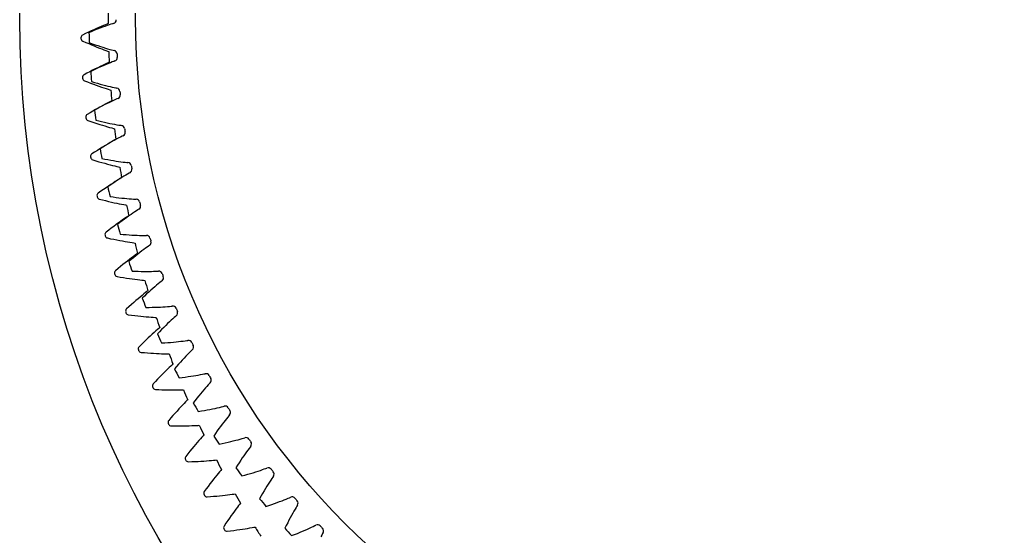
# Model space of a CAD drawing. Header units: millimetres. Extents: x -107 to 107, y -107 to 107.
# Drawn here: x -107.1 to -5.1, y -53.2 to -0.2 of the extents above; entities that cross this region are included whole.
import ezdxf

# ---------------------------------------------------------------- set-up
doc = ezdxf.new("R2010")
doc.units = ezdxf.units.MM

msp = doc.modelspace()

# ---------------------------------------------------------------- linework, layer by layer
at = {"layer": 'journal'}
msp.add_circle((-21.875, 0), 73.3245, dxfattribs=at)
at = {"layer": 'outer'}
msp.add_circle((0, 0), 107.079107, dxfattribs=at)
at = {"layer": 'output_ring'}
for p, q in [((-98.959763, -0.949476), (-99.212123, -1.06103)), ((-98.722055, -0.846351), (-98.959763, -0.949476)), ((-98.501568, -0.752401), (-98.722055, -0.846351)), ((-98.302306, -0.668917), (-98.501568, -0.752401)), ((-98.131736, -0.598533), (-98.302306, -0.668917)), ((-98.015059, -0.550963), (-98.131736, -0.598533)), ((-100.33764, -1.584176), (-100.643038, -1.732792)), ((-100.04105, -1.442293), (-100.33764, -1.584176)), ((-99.753986, -1.307699), (-100.04105, -1.442293)), ((-99.477319, -1.180542), (-99.753986, -1.307699)), ((-99.212123, -1.06103), (-99.477319, -1.180542)), ((-100.630582, -2.347249), (-100.319412, -2.483366)), ((-100.319412, -2.483366), (-100.017316, -2.613114)), ((-100.017316, -2.613114), (-99.725034, -2.735963)), ((-99.725034, -2.735963), (-99.443441, -2.851804)), ((-99.443441, -2.851804), (-99.173619, -2.96047)), ((-99.173619, -2.96047), (-98.916946, -3.061705)), ((-98.916946, -3.061705), (-98.675254, -3.155113)), ((-98.675254, -3.155113), (-98.451141, -3.24005)), ((-98.451141, -3.24005), (-98.248659, -3.315391)), ((-98.248659, -3.315391), (-98.075377, -3.378805)), ((-98.075377, -3.378805), (-97.956868, -3.421606)), ((-99.087622, -5.080787), (-99.347757, -5.210948)), ((-98.83999, -4.959098), (-99.087622, -5.080787)), ((-98.606657, -4.846424), (-98.83999, -4.959098)), ((-98.390158, -4.743616), (-98.606657, -4.846424)), ((-98.194442, -4.652125), (-98.390158, -4.743616)), ((-98.026865, -4.574886), (-98.194442, -4.652125)), ((-97.912211, -4.522628), (-98.026865, -4.574886)), ((-100.191013, -5.649116), (-100.490137, -5.809986)), ((-99.900417, -5.495329), (-100.191013, -5.649116)), ((-99.619043, -5.349213), (-99.900417, -5.495329)), ((-99.347757, -5.210948), (-99.619043, -5.349213)), ((-100.45279, -6.423433), (-100.13636, -6.546828)), ((-100.13636, -6.546828), (-99.829254, -6.664227)), ((-99.829254, -6.664227), (-99.532233, -6.77513)), ((-99.532233, -6.77513), (-99.246177, -6.879464)), ((-99.246177, -6.879464), (-98.972174, -6.977107)), ((-98.972174, -6.977107), (-98.711608, -7.067857)), ((-98.711608, -7.067857), (-98.46633, -7.151393)), ((-98.46633, -7.151393), (-98.238958, -7.227178)), ((-98.238958, -7.227178), (-98.033589, -7.294251)), ((-98.033589, -7.294251), (-97.85788, -7.35059)), ((-97.85788, -7.35059), (-97.737734, -7.388554)), ((-98.800319, -9.092196), (-99.054966, -9.232792)), ((-98.557823, -8.960572), (-98.800319, -9.092196)), ((-98.329247, -8.838535), (-98.557823, -8.960572)), ((-98.117093, -8.727037), (-98.329247, -8.838535)), ((-97.925246, -8.62769), (-98.117093, -8.727037)), ((-97.760936, -8.543723), (-97.925246, -8.62769)), ((-97.648494, -8.486861), (-97.760936, -8.543723)), ((-99.879773, -9.704774), (-100.172132, -9.877634)), ((-99.595647, -9.539337), (-99.879773, -9.704774)), ((-99.320426, -9.381938), (-99.595647, -9.539337)), ((-99.054966, -9.232792), (-99.320426, -9.381938)), ((-100.109955, -10.489064), (-99.788784, -10.599534)), ((-99.788784, -10.599534), (-99.477173, -10.70439)), ((-99.477173, -10.70439), (-99.175902, -10.803165)), ((-99.175902, -10.803165), (-98.885852, -10.895822)), ((-98.885852, -10.895822), (-98.608117, -10.982279)), ((-98.608117, -10.982279), (-98.344088, -11.062396)), ((-98.344088, -11.062396), (-98.095626, -11.135923)), ((-98.095626, -11.135923), (-97.86537, -11.202431)), ((-97.86537, -11.202431), (-97.657451, -11.261126)), ((-97.657451, -11.261126), (-97.479603, -11.310299)), ((-97.479603, -11.310299), (-97.358017, -11.343363)), ((-98.599428, -13.239467), (-98.858626, -13.399249)), ((-98.350689, -13.088667), (-98.599428, -13.239467)), ((-98.113725, -12.947323), (-98.350689, -13.088667)), ((-97.890283, -12.816123), (-98.113725, -12.947323)), ((-97.682821, -12.69612), (-97.890283, -12.816123)), ((-97.495158, -12.589079), (-97.682821, -12.69612)), ((-97.334386, -12.498523), (-97.495158, -12.589079)), ((-97.224341, -12.437151), (-97.334386, -12.498523)), ((-99.40443, -13.744487), (-99.689543, -13.929053)), ((-99.127243, -13.567672), (-99.40443, -13.744487)), ((-98.858626, -13.399249), (-99.127243, -13.567672)), ((-99.60264, -14.537461), (-99.277256, -14.634825)), ((-99.277256, -14.634825), (-98.961651, -14.726967)), ((-98.961651, -14.726967), (-98.656624, -14.813451)), ((-98.656624, -14.813451), (-98.363058, -14.894277)), ((-98.363058, -14.894277), (-98.082047, -14.969409)), ((-98.082047, -14.969409), (-97.814989, -15.038759)), ((-97.814989, -15.038759), (-97.56375, -15.102156)), ((-97.56375, -15.102156), (-97.330988, -15.159279)), ((-97.330988, -15.159279), (-97.120862, -15.2095)), ((-97.120862, -15.2095), (-96.941167, -15.251425)), ((-96.941167, -15.251425), (-96.818341, -15.279534)), ((-97.981892, -17.22439), (-98.234402, -17.394544)), ((-97.739468, -17.063633), (-97.981892, -17.22439)), ((-97.508427, -16.912803), (-97.739468, -17.063633)), ((-97.290486, -16.772655), (-97.508427, -16.912803)), ((-97.088057, -16.644343), (-97.290486, -16.772655)), ((-96.904886, -16.529785), (-97.088057, -16.644343)), ((-96.747916, -16.432788), (-96.904886, -16.529785)), ((-96.640449, -16.367007), (-96.747916, -16.432788)), ((-98.765766, -17.761618), (-99.043166, -17.957587)), ((-98.495972, -17.573715), (-98.765766, -17.761618)), ((-98.234402, -17.394544), (-98.495972, -17.573715)), ((-98.931677, -18.561973), (-98.602615, -18.64607)), ((-98.602615, -18.64607), (-98.283535, -18.725347)), ((-98.283535, -18.725347), (-97.975254, -18.799399)), ((-97.975254, -18.799399), (-97.678654, -18.868261)), ((-97.678654, -18.868261), (-97.394829, -18.931943)), ((-97.394829, -18.931943), (-97.125179, -18.990414)), ((-97.125179, -18.990414), (-96.871578, -19.043578)), ((-96.871578, -19.043578), (-96.636692, -19.09122)), ((-96.636692, -19.09122), (-96.424704, -19.132885)), ((-96.424704, -19.132885), (-96.243457, -19.167493)), ((-96.243457, -19.167493), (-96.119593, -19.190601)), ((-96.00249, -20.340054), (-96.1554, -20.443333)), ((-95.897777, -20.269971), (-96.00249, -20.340054)), ((-97.448778, -21.361261), (-97.702873, -21.550884)), ((-97.203372, -21.181013), (-97.448778, -21.361261)), ((-96.967661, -21.010564), (-97.203372, -21.181013)), ((-96.742923, -20.850494), (-96.967661, -21.010564)), ((-96.53084, -20.70163), (-96.742923, -20.850494)), ((-96.333778, -20.565219), (-96.53084, -20.70163)), ((-96.1554, -20.443333), (-96.333778, -20.565219)), ((-97.96483, -21.749566), (-98.23406, -21.956616)), ((-97.702873, -21.550884), (-97.96483, -21.749566)), ((-98.09817, -22.555988), (-97.76597, -22.626681)), ((-97.76597, -22.626681), (-97.44394, -22.692961)), ((-97.44394, -22.692961), (-97.132911, -22.754459)), ((-97.132911, -22.754459), (-96.833764, -22.811245)), ((-96.833764, -22.811245), (-96.547591, -22.863372)), ((-96.547591, -22.863372), (-96.275794, -22.910867)), ((-96.275794, -22.910867), (-96.020246, -22.95371)), ((-96.020246, -22.95371), (-95.783623, -22.991795)), ((-95.783623, -22.991795), (-95.57012, -23.024834)), ((-95.57012, -23.024834), (-95.38762, -23.052068)), ((-95.38762, -23.052068), (-95.26292, -23.070138)), ((-95.421222, -24.452307), (-95.612594, -24.596592)), ((-95.24793, -24.323292), (-95.421222, -24.452307)), ((-95.099331, -24.213901), (-95.24793, -24.323292)), ((-94.997544, -24.139633), (-95.099331, -24.213901)), ((-96.503047, -25.29288), (-96.749248, -25.492646)), ((-96.265146, -25.102836), (-96.503047, -25.29288)), ((-96.036537, -24.922975), (-96.265146, -25.102836)), ((-95.81847, -24.753929), (-96.036537, -24.922975)), ((-95.612594, -24.596592), (-95.81847, -24.753929)), ((-97.002938, -25.701781), (-97.263557, -25.919571)), ((-96.749248, -25.492646), (-97.002938, -25.701781)), ((-97.103488, -26.512943), (-96.768696, -26.570115)), ((-96.768696, -26.570115), (-96.444245, -26.623291)), ((-96.444245, -26.623291), (-96.130979, -26.672134)), ((-96.130979, -26.672134), (-95.829776, -26.71675)), ((-95.829776, -26.71675), (-95.541726, -26.757237)), ((-95.541726, -26.757237), (-95.268227, -26.793678)), ((-95.268227, -26.793678), (-95.011154, -26.82613)), ((-95.011154, -26.82613), (-94.773181, -26.854594)), ((-94.773181, -26.854594), (-94.558514, -26.878954)), ((-94.558514, -26.878954), (-94.37506, -26.89877)), ((-94.37506, -26.89877), (-94.249731, -26.911771)), ((-94.537258, -28.451141), (-94.736588, -28.616692)), ((-94.35189, -28.29922), (-94.537258, -28.451141)), ((-94.183969, -28.163288), (-94.35189, -28.29922)), ((-94.039925, -28.047965), (-94.183969, -28.163288)), ((-93.941231, -27.969632), (-94.039925, -28.047965)), ((-95.636664, -29.392523), (-95.881671, -29.611767)), ((-95.398761, -29.182944), (-95.636664, -29.392523)), ((-95.168758, -28.983414), (-95.398761, -29.182944)), ((-94.947625, -28.794437), (-95.168758, -28.983414)), ((-94.736588, -28.616692), (-94.947625, -28.794437)), ((-95.881671, -29.611767), (-96.133249, -29.83994)), ((-95.949266, -30.426338), (-95.612432, -30.469895)), ((-95.612432, -30.469895), (-95.286092, -30.509878)), ((-95.286092, -30.509878), (-94.971104, -30.545986)), ((-94.971104, -30.545986), (-94.66834, -30.578359)), ((-94.66834, -30.578359), (-94.378886, -30.60714)), ((-94.378886, -30.60714), (-94.104135, -30.632467)), ((-94.104135, -30.632467), (-93.845958, -30.654474)), ((-93.845958, -30.654474), (-93.607027, -30.673271)), ((-93.607027, -30.673271), (-93.391549, -30.688911)), ((-93.391549, -30.688911), (-93.207443, -30.701276)), ((-93.207443, -30.701276), (-93.08169, -30.709188)), ((-93.702715, -32.61859), (-93.916007, -32.816374)), ((-93.499054, -32.432439), (-93.702715, -32.61859)), ((-93.306597, -32.258946), (-93.499054, -32.432439)), ((-93.127538, -32.099637), (-93.306597, -32.258946)), ((-92.965263, -31.957011), (-93.127538, -32.099637)), ((-92.826011, -31.835946), (-92.965263, -31.957011)), ((-92.730573, -31.753678), (-92.826011, -31.835946)), ((-94.602871, -33.473101), (-94.844995, -33.711282)), ((-94.36695, -33.244108), (-94.602871, -33.473101)), ((-94.137735, -33.02506), (-94.36695, -33.244108)), ((-93.916007, -32.816374), (-94.137735, -33.02506)), ((-94.637398, -34.289742), (-94.299076, -34.319614)), ((-94.299076, -34.319614), (-93.971384, -34.346339)), ((-93.971384, -34.346339), (-93.655191, -34.369652)), ((-93.655191, -34.369652), (-93.351365, -34.389729)), ((-93.351365, -34.389729), (-93.060982, -34.406755)), ((-93.060982, -34.406755), (-92.78543, -34.420927)), ((-92.78543, -34.420927), (-92.526573, -34.432453)), ((-92.526573, -34.432453), (-92.287077, -34.441552)), ((-92.287077, -34.441552), (-92.071142, -34.448447)), ((-92.071142, -34.448447), (-91.886686, -34.453341)), ((-91.886686, -34.453341), (-91.760716, -34.45615)), ((-91.459585, -35.57162), (-91.593816, -35.69823)), ((-91.367559, -35.485553), (-91.459585, -35.57162)), ((-92.508953, -36.595415), (-92.722042, -36.812917)), ((-92.303851, -36.38915), (-92.508953, -36.595415)), ((-92.107902, -36.194899), (-92.303851, -36.38915)), ((-91.922633, -36.013749), (-92.107902, -36.194899)), ((-91.750177, -35.847315), (-91.922633, -36.013749)), ((-91.593816, -35.69823), (-91.750177, -35.847315)), ((-93.168638, -37.279439), (-93.400911, -37.527237)), ((-92.942191, -37.041073), (-93.168638, -37.279439)), ((-92.722042, -36.812917), (-92.942191, -37.041073)), ((-93.170042, -38.096808), (-92.830787, -38.112945)), ((-92.830787, -38.112945), (-92.502281, -38.126368)), ((-92.502281, -38.126368), (-92.185404, -38.136848)), ((-92.185404, -38.136848), (-91.881013, -38.144595)), ((-91.881013, -38.144595), (-91.590179, -38.14984)), ((-91.590179, -38.14984), (-91.314279, -38.152833)), ((-91.314279, -38.152833), (-91.055167, -38.15386)), ((-91.055167, -38.15386), (-90.815499, -38.153245)), ((-90.815499, -38.153245), (-90.599463, -38.151384)), ((-90.599463, -38.151384), (-90.41496, -38.148798)), ((-90.41496, -38.148798), (-90.288979, -38.1465)), ((-90.387641, -39.709381), (-90.565416, -39.897891)), ((-90.222072, -39.536095), (-90.387641, -39.709381)), ((-90.071881, -39.380796), (-90.222072, -39.536095)), ((-89.94289, -39.248851), (-90.071881, -39.380796)), ((-89.854428, -39.159124), (-89.94289, -39.248851)), ((-91.154006, -40.540289), (-91.364728, -40.77718)), ((-90.949906, -40.314331), (-91.154006, -40.540289)), ((-90.753332, -40.099923), (-90.949906, -40.314331)), ((-90.565416, -39.897891), (-90.753332, -40.099923)), ((-91.581329, -41.024527), (-91.803369, -41.281534)), ((-91.364728, -40.77718), (-91.581329, -41.024527)), ((-89.194712, -41.802253), (-88.978929, -41.791638)), ((-88.978929, -41.791638), (-88.794682, -41.781578)), ((-88.794682, -41.781578), (-88.668898, -41.774176)), ((-91.549608, -41.841282), (-91.209978, -41.843656)), ((-91.209978, -41.843656), (-90.881197, -41.843756)), ((-90.881197, -41.843756), (-90.564156, -41.841385)), ((-90.564156, -41.841385), (-90.259701, -41.836791)), ((-90.259701, -41.836791), (-89.968893, -41.830245)), ((-89.968893, -41.830245), (-89.693099, -41.822055)), ((-89.693099, -41.822055), (-89.434159, -41.81258)), ((-89.434159, -41.81258), (-89.194712, -41.802253)), ((-88.193667, -42.768358), (-88.27842, -42.861596)), ((-89.053706, -43.744813), (-89.241429, -43.967011)), ((-88.874131, -43.53533), (-89.053706, -43.744813)), ((-88.704142, -43.339772), (-88.874131, -43.53533)), ((-88.545731, -43.159918), (-88.704142, -43.339772)), ((-88.401957, -42.99866), (-88.545731, -43.159918)), ((-88.27842, -42.861596), (-88.401957, -42.99866)), ((-89.843552, -44.702212), (-90.054994, -44.968006)), ((-89.637153, -44.44629), (-89.843552, -44.702212)), ((-89.436204, -44.201054), (-89.637153, -44.44629)), ((-89.241429, -43.967011), (-89.436204, -44.201054)), ((-89.778758, -45.51701), (-89.43931, -45.505619)), ((-89.43931, -45.505619), (-89.110796, -45.492394)), ((-89.110796, -45.492394), (-88.794111, -45.477178)), ((-88.794111, -45.477178), (-88.490093, -45.460249)), ((-88.490093, -45.460249), (-88.199789, -45.441923)), ((-88.199789, -45.441923), (-87.924553, -45.422563)), ((-87.924553, -45.422563), (-87.66621, -45.402602)), ((-87.66621, -45.402602), (-87.427378, -45.38258)), ((-87.427378, -45.38258), (-87.212202, -45.363229)), ((-87.212202, -45.363229), (-87.028515, -45.34571)), ((-87.028515, -45.34571), (-86.903134, -45.333217)), ((-86.72391, -46.712829), (-86.874902, -46.898955)), ((-86.586789, -46.545877), (-86.72391, -46.712829)), ((-86.468908, -46.403919), (-86.586789, -46.545877)), ((-86.388003, -46.307323), (-86.468908, -46.403919)), ((-87.571459, -47.789197), (-87.762305, -48.042375)), ((-87.386329, -47.547452), (-87.571459, -47.789197)), ((-87.207764, -47.317829), (-87.386329, -47.547452)), ((-87.036827, -47.101242), (-87.207764, -47.317829)), ((-86.874902, -46.898955), (-87.036827, -47.101242)), ((-87.958163, -48.306451), (-88.15866, -48.580595)), ((-87.762305, -48.042375), (-87.958163, -48.306451)), ((-86.011547, -48.948442), (-85.754225, -48.918027)), ((-85.754225, -48.918027), (-85.516402, -48.888343)), ((-85.516402, -48.888343), (-85.302187, -48.860288)), ((-85.302187, -48.860288), (-85.11936, -48.83534)), ((-85.11936, -48.83534), (-84.994589, -48.817776)), ((-87.860402, -49.117954), (-87.521695, -49.092816)), ((-87.521695, -49.092816), (-87.193986, -49.066289)), ((-87.193986, -49.066289), (-86.878178, -49.038251)), ((-86.878178, -49.038251), (-86.575095, -49.009015)), ((-86.575095, -49.009015), (-86.285773, -48.97894)), ((-86.285773, -48.97894), (-86.011547, -48.948442)), ((-84.517329, -49.870001), (-84.62936, -50.016619)), ((-84.440405, -49.770206), (-84.517329, -49.870001)), ((-85.218541, -50.813103), (-85.387653, -51.049774)), ((-85.056521, -50.589766), (-85.218541, -50.813103)), ((-84.902927, -50.381083), (-85.056521, -50.589766)), ((-84.759602, -50.188991), (-84.902927, -50.381083)), ((-84.62936, -50.016619), (-84.759602, -50.188991)), ((-85.928259, -51.831322), (-86.117481, -52.113367)), ((-85.743263, -51.559526), (-85.928259, -51.831322)), ((-85.562835, -51.298822), (-85.743263, -51.559526)), ((-85.387653, -51.049774), (-85.562835, -51.298822)), ((-85.797691, -52.638197), (-85.460281, -52.599354)), ((-85.460281, -52.599354), (-85.133917, -52.559568)), ((-85.133917, -52.559568), (-84.819504, -52.518754)), ((-84.819504, -52.518754), (-84.517855, -52.47726)), ((-84.517855, -52.47726), (-84.229989, -52.435484)), ((-84.229989, -52.435484), (-83.957225, -52.393898)), ((-83.957225, -52.393898), (-83.701347, -52.353081)), ((-83.701347, -52.353081), (-83.464922, -52.313783)), ((-83.464922, -52.313783), (-83.252019, -52.27707)), ((-83.252019, -52.27707), (-83.070354, -52.244733)), ((-83.070354, -52.244733), (-82.946397, -52.222127))]:
    msp.add_line(p, q, dxfattribs=at)
for centre, radius, start, end in [((0, 0), 98.016607, 179.677932, 180.322068), ((-100.509185, -2.001276), 0.3, 116.498543, 181.140687), ((0, 0), 100.829107, 181.140687, 181.181894), ((-100.50772, -2.073561), 0.3, 181.181894, 245.824038), ((0, 0), 98.016607, 182.000512, 182.644649), ((-100.345514, -6.072825), 0.3, 118.821124, 183.463268), ((0, 0), 100.829107, 183.463268, 183.504474), ((-100.341121, -6.144991), 0.3, 183.504474, 248.146618), ((0, 0), 98.016607, 184.323093, 184.96723), ((-100.016976, -10.134396), 0.3, 121.143704, 185.785848), ((0, 0), 100.829107, 185.785848, 185.827055), ((-100.009661, -10.206325), 0.3, 185.827055, 250.469199), ((0, 0), 98.016607, 186.645674, 187.28981), ((-99.52411, -14.179316), 0.3, 123.466285, 188.108429), ((0, 0), 100.829107, 188.108429, 188.149636), ((-99.513886, -14.25089), 0.3, 188.149636, 252.79178), ((0, 0), 98.016607, 188.968254, 189.612391), ((-98.867726, -18.20094), 0.3, 125.788866, 190.431009), ((0, 0), 100.829107, 190.431009, 190.472216), ((-98.85461, -18.272041), 0.3, 190.472216, 255.11436), ((0, 0), 98.016607, 191.290835, 191.934972), ((-98.048902, -22.19266), 0.3, 128.111446, 192.75359), ((0, 0), 100.829107, 192.75359, 192.794797), ((-98.032916, -22.26317), 0.3, 192.794797, 257.436941), ((0, 0), 98.016607, 193.613416, 194.257552), ((-97.068985, -26.147917), 0.3, 130.434027, 195.076171), ((0, 0), 100.829107, 195.076171, 195.117378), ((-97.050154, -26.217722), 0.3, 195.117378, 259.759522), ((0, 0), 98.016607, 195.935996, 196.580133), ((-95.929583, -30.060213), 0.3, 132.756608, 197.398751), ((0, 0), 100.829107, 197.398751, 197.439958), ((-95.907939, -30.129198), 0.3, 197.439958, 262.082102), ((0, 0), 98.016607, 198.258577, 198.902714), ((-94.63257, -33.923121), 0.3, 135.079188, 199.721332), ((0, 0), 100.829107, 199.721332, 199.762539), ((-94.608148, -33.991171), 0.3, 199.762539, 264.404683), ((0, 0), 98.016607, 200.581157, 201.225294), ((-93.180075, -37.730293), 0.3, 137.401769, 202.043913), ((0, 0), 100.829107, 202.043913, 202.08512), ((-93.152916, -37.797298), 0.3, 202.08512, 266.727263), ((0, 0), 98.016607, 202.903738, 203.547875), ((-91.574486, -41.475474), 0.3, 139.724349, 204.366493), ((0, 0), 100.829107, 204.366493, 204.4077), ((-91.544633, -41.541323), 0.3, 204.4077, 269.049844), ((0, 0), 98.016607, 205.226319, 205.870455), ((-89.81844, -45.152511), 0.3, 142.04693, 206.689074), ((0, 0), 100.829107, 206.689074, 206.730281), ((-89.785943, -45.217096), 0.3, 206.730281, 271.372425), ((0, 0), 98.016607, 207.548899, 208.193036), ((-87.914823, -48.755362), 0.3, 144.369511, 209.011655), ((0, 0), 100.829107, 209.011655, 209.052862), ((0, 0), 98.016607, 209.87148, 210.515617), ((-87.879735, -48.818578), 0.3, 209.052862, 273.695005), ((-85.866762, -52.278109), 0.3, 146.692091, 211.334235), ((0, 0), 100.829107, 211.334235, 211.375442), ((-85.829141, -52.33985), 0.3, 211.375442, 276.017586), ((0, 0), 98.016607, 212.194061, 212.838197)]:
    msp.add_arc(centre, radius, start, end, dxfattribs=at)
at = {"layer": 'thin_ring_external'}
for p, q in [((-98.607268, -0.930504), (-98.862766, -1.027104)), ((-98.364144, -0.841425), (-98.607268, -0.930504)), ((-98.135142, -0.760102), (-98.364144, -0.841425)), ((-97.922738, -0.686952), (-98.135142, -0.760102)), ((-97.730789, -0.622767), (-97.922738, -0.686952)), ((-97.566486, -0.569301), (-97.730789, -0.622767)), ((-97.454113, -0.531629), (-97.566486, -0.569301)), ((-99.691633, -1.360998), (-99.98585, -1.486874)), ((-99.405888, -1.242403), (-99.691633, -1.360998)), ((-99.129318, -1.131094), (-99.405888, -1.242403)), ((-98.862766, -1.027104), (-99.129318, -1.131094)), ((-99.959879, -2.503452), (-99.659619, -2.614141)), ((-99.659619, -2.614141), (-99.368191, -2.717991)), ((-99.368191, -2.717991), (-99.086298, -2.815033)), ((-99.086298, -2.815033), (-98.814784, -2.905277)), ((-98.814784, -2.905277), (-98.554688, -2.988705)), ((-98.554688, -2.988705), (-98.307332, -3.065253)), ((-98.307332, -3.065253), (-98.074477, -3.134778)), ((-98.074477, -3.134778), (-97.858615, -3.196987)), ((-97.858615, -3.196987), (-97.663638, -3.251287)), ((-97.663638, -3.251287), (-97.496819, -3.296294)), ((-97.496819, -3.296294), (-97.382669, -3.328179)), ((-98.970789, -5.07427), (-99.241315, -5.199555)), ((-98.709895, -4.956805), (-98.970789, -5.07427)), ((-98.459663, -4.847285), (-98.709895, -4.956805)), ((-98.221404, -4.745909), (-98.459663, -4.847285)), ((-97.996854, -4.652999), (-98.221404, -4.745909)), ((-97.788462, -4.569098), (-97.996854, -4.652999)), ((-97.600041, -4.495196), (-97.788462, -4.569098)), ((-97.438682, -4.43341), (-97.600041, -4.495196)), ((-97.328379, -4.39005), (-97.438682, -4.43341)), ((-99.520632, -5.332586), (-99.808038, -5.473321)), ((-99.241315, -5.199555), (-99.520632, -5.332586)), ((-99.730194, -6.487247), (-99.424674, -6.582459)), ((-99.424674, -6.582459), (-99.128323, -6.671294)), ((-99.128323, -6.671294), (-98.841843, -6.753815)), ((-98.841843, -6.753815), (-98.566075, -6.830078)), ((-98.566075, -6.830078), (-98.302058, -6.900117)), ((-98.302058, -6.900117), (-98.051117, -6.963935)), ((-98.051117, -6.963935), (-97.815015, -7.021479)), ((-97.815015, -7.021479), (-97.596258, -7.072585)), ((-97.596258, -7.072585), (-97.398764, -7.116859)), ((-97.398764, -7.116859), (-97.229864, -7.153289)), ((-97.229864, -7.153289), (-97.114235, -7.179304)), ((-98.874903, -9.143143), (-99.147063, -9.290262)), ((-98.611127, -9.004208), (-98.874903, -9.143143)), ((-98.356571, -8.873575), (-98.611127, -9.004208)), ((-98.112258, -8.751421), (-98.356571, -8.873575)), ((-97.879486, -8.638011), (-98.112258, -8.751421)), ((-97.659973, -8.533756), (-97.879486, -8.638011)), ((-97.456137, -8.439325), (-97.659973, -8.533756)), ((-97.271734, -8.355898), (-97.456137, -8.439325)), ((-97.113741, -8.285954), (-97.271734, -8.355898)), ((-97.005795, -8.237018), (-97.113741, -8.285954)), ((-99.147063, -9.290262), (-99.426908, -9.445488)), ((-99.297394, -10.454117), (-98.98741, -10.533605)), ((-98.98741, -10.533605), (-98.686911, -10.607192)), ((-98.686911, -10.607192), (-98.396591, -10.674978)), ((-98.396591, -10.674978), (-98.117288, -10.73706)), ((-98.117288, -10.73706), (-97.850039, -10.793527)), ((-97.850039, -10.793527), (-97.596166, -10.844449)), ((-97.596166, -10.844449), (-97.357435, -10.889862)), ((-97.357435, -10.889862), (-97.136354, -10.929732)), ((-97.136354, -10.929732), (-96.936856, -10.963864)), ((-96.936856, -10.963864), (-96.766317, -10.991622)), ((-96.766317, -10.991622), (-96.64951, -11.011699)), ((-96.746726, -12.1948), (-96.926628, -12.287534)), ((-96.59251, -12.11688), (-96.746726, -12.1948)), ((-96.487205, -12.062496), (-96.59251, -12.11688)), ((-98.571899, -13.223701), (-98.843453, -13.393014)), ((-98.307607, -13.062877), (-98.571899, -13.223701)), ((-98.051269, -12.910654), (-98.307607, -13.062877)), ((-97.803715, -12.767194), (-98.051269, -12.910654)), ((-97.565958, -12.632725), (-97.803715, -12.767194)), ((-97.339281, -12.507577), (-97.565958, -12.632725)), ((-97.125377, -12.39225), (-97.339281, -12.507577)), ((-96.926628, -12.287534), (-97.125377, -12.39225)), ((-98.662607, -14.393713), (-98.348969, -14.45727)), ((-98.348969, -14.45727), (-98.045104, -14.515417)), ((-98.045104, -14.515417), (-97.751702, -14.568291)), ((-97.751702, -14.568291), (-97.469594, -14.616031)), ((-97.469594, -14.616031), (-97.19981, -14.658778)), ((-97.19981, -14.658778), (-96.943669, -14.696671)), ((-96.943669, -14.696671), (-96.702929, -14.729835)), ((-96.702929, -14.729835), (-96.480101, -14.758364)), ((-96.480101, -14.758364), (-96.279121, -14.782265)), ((-96.279121, -14.782265), (-96.107387, -14.801279)), ((-96.107387, -14.801279), (-95.989707, -14.815365)), ((-96.394461, -16.218414), (-96.602197, -16.344513)), ((-96.201319, -16.103686), (-96.394461, -16.218414)), ((-96.026387, -16.001888), (-96.201319, -16.103686)), ((-95.87635, -15.916195), (-96.026387, -16.001888)), ((-95.773959, -15.856505), (-95.87635, -15.916195)), ((-97.796643, -17.122641), (-98.059197, -17.305598)), ((-97.540906, -16.948531), (-97.796643, -17.122641)), ((-97.292676, -16.783419), (-97.540906, -16.948531)), ((-97.05277, -16.627505), (-97.292676, -16.783419)), ((-96.822189, -16.481071), (-97.05277, -16.627505)), ((-96.602197, -16.344513), (-96.822189, -16.481071)), ((-97.827491, -18.295758), (-97.511017, -18.343218)), ((-97.511017, -18.343218), (-97.204579, -18.385774)), ((-97.204579, -18.385774), (-96.908859, -18.423597)), ((-96.908859, -18.423597), (-96.624682, -18.45687)), ((-96.624682, -18.45687), (-96.353068, -18.485786)), ((-96.353068, -18.485786), (-96.095325, -18.510551)), ((-96.095325, -18.510551), (-95.853207, -18.531379)), ((-95.853207, -18.531379), (-95.629212, -18.548493)), ((-95.629212, -18.548493), (-95.427274, -18.562101)), ((-95.427274, -18.562101), (-95.254793, -18.572322)), ((-95.254793, -18.572322), (-95.136548, -18.580381)), ((-95.882891, -20.286421), (-96.105694, -20.444437)), ((-95.67016, -20.138807), (-95.882891, -20.286421)), ((-95.469133, -20.002266), (-95.67016, -20.138807)), ((-95.282101, -19.877826), (-95.469133, -20.002266)), ((-95.112595, -19.767228), (-95.282101, -19.877826)), ((-94.96713, -19.673986), (-95.112595, -19.767228)), ((-94.867919, -19.609146), (-94.96713, -19.673986)), ((-96.823315, -20.97691), (-97.076185, -21.173034)), ((-96.576803, -20.789969), (-96.823315, -20.97691)), ((-96.337326, -20.612397), (-96.576803, -20.789969)), ((-96.105694, -20.444437), (-96.337326, -20.612397)), ((-96.794223, -22.150072), (-96.475738, -22.18131)), ((-96.475738, -22.18131), (-96.167527, -22.208163)), ((-96.167527, -22.208163), (-95.870262, -22.230838)), ((-95.870262, -22.230838), (-95.584756, -22.249557)), ((-95.584756, -22.249557), (-95.31202, -22.264567)), ((-95.31202, -22.264567), (-95.053349, -22.276138)), ((-95.053349, -22.276138), (-94.810483, -22.284577)), ((-94.810483, -22.284577), (-94.585907, -22.290232)), ((-94.585907, -22.290232), (-94.383537, -22.29351)), ((-94.383537, -22.29351), (-94.210759, -22.294911)), ((-94.210759, -22.294911), (-94.092257, -22.296922)), ((-93.86722, -23.38045), (-94.007734, -23.480998)), ((-93.77145, -23.310629), (-93.86722, -23.38045)), ((-95.187713, -24.3876), (-95.41781, -24.577168)), ((-94.964959, -24.208032), (-95.187713, -24.3876)), ((-94.750516, -24.038845), (-94.964959, -24.208032)), ((-94.545598, -23.880562), (-94.750516, -24.038845)), ((-94.351806, -23.733934), (-94.545598, -23.880562)), ((-94.171372, -23.600107), (-94.351806, -23.733934)), ((-94.007734, -23.480998), (-94.171372, -23.600107)), ((-95.654456, -24.776452), (-95.896982, -24.985233)), ((-95.41781, -24.577168), (-95.654456, -24.776452)), ((-95.565499, -25.946599), (-95.245835, -25.961534)), ((-95.245835, -25.961534), (-94.936655, -25.972615)), ((-94.936655, -25.972615), (-94.63862, -25.980081)), ((-94.63862, -25.980081), (-94.352531, -25.984198)), ((-94.352531, -25.984198), (-94.079384, -25.985262)), ((-94.079384, -25.985262), (-93.820459, -25.983611)), ((-93.820459, -25.983611), (-93.577479, -25.979637)), ((-93.577479, -25.979637), (-93.352907, -25.973818)), ((-93.352907, -25.973818), (-93.150634, -25.966759)), ((-93.150634, -25.966759), (-92.97801, -25.959335)), ((-92.97801, -25.959335), (-92.859559, -25.955293)), ((-93.045395, -27.403684), (-93.231448, -27.560015)), ((-92.87203, -27.260817), (-93.045395, -27.403684)), ((-92.714687, -27.133508), (-92.87203, -27.260817)), ((-92.57949, -27.025917), (-92.714687, -27.133508)), ((-92.48741, -26.951297), (-92.57949, -27.025917)), ((-94.293114, -28.511355), (-94.524663, -28.732247)), ((-94.066953, -28.300248), (-94.293114, -28.511355)), ((-93.846836, -28.099178), (-94.066953, -28.300248)), ((-93.633541, -27.908471), (-93.846836, -28.099178)), ((-93.428016, -27.728555), (-93.633541, -27.908471)), ((-93.231448, -27.560015), (-93.428016, -27.728555)), ((-91.731781, -29.572263), (-91.559761, -29.556035)), ((-91.559761, -29.556035), (-91.441671, -29.545949)), ((-94.144525, -29.675433), (-93.824516, -29.674027)), ((-93.824516, -29.674027), (-93.515173, -29.669306)), ((-93.515173, -29.669306), (-93.217145, -29.661545)), ((-93.217145, -29.661545), (-92.931219, -29.651049)), ((-92.931219, -29.651049), (-92.658374, -29.638164)), ((-92.658374, -29.638164), (-92.399872, -29.623294)), ((-92.399872, -29.623294), (-92.157412, -29.60692)), ((-92.157412, -29.60692), (-91.93343, -29.589641)), ((-91.93343, -29.589641), (-91.731781, -29.572263)), ((-91.019151, -30.521652), (-91.107301, -30.600876)), ((-92.114913, -31.5361), (-92.318192, -31.737449)), ((-91.918843, -31.345924), (-92.114913, -31.5361)), ((-91.731137, -31.167567), (-91.918843, -31.345924)), ((-91.553309, -31.00194), (-91.731137, -31.167567)), ((-91.387465, -30.850408), (-91.553309, -31.00194)), ((-91.236828, -30.715231), (-91.387465, -30.850408)), ((-91.107301, -30.600876), (-91.236828, -30.715231)), ((-92.742842, -32.171876), (-92.962811, -32.404303)), ((-92.527755, -31.949496), (-92.742842, -32.171876)), ((-92.318192, -31.737449), (-92.527755, -31.949496)), ((-92.535009, -33.326848), (-92.215488, -33.309104)), ((-92.215488, -33.309104), (-91.90679, -33.288594)), ((-91.90679, -33.288594), (-91.609548, -33.265626)), ((-91.609548, -33.265626), (-91.32453, -33.240543)), ((-91.32453, -33.240543), (-91.052699, -33.213744)), ((-91.052699, -33.213744), (-90.795293, -33.185694)), ((-90.795293, -33.185694), (-90.553985, -33.156961)), ((-90.553985, -33.156961), (-90.331178, -33.128268)), ((-90.331178, -33.128268), (-90.130679, -33.100616)), ((-90.130679, -33.100616), (-89.959713, -33.075626)), ((-89.959713, -33.075626), (-89.842292, -33.059524)), ((-89.879441, -34.519315), (-90.048579, -34.693807)), ((-89.72155, -34.359513), (-89.879441, -34.519315)), ((-89.578011, -34.216821), (-89.72155, -34.359513)), ((-89.454492, -34.096002), (-89.578011, -34.216821)), ((-89.370503, -34.012379), (-89.454492, -34.096002)), ((-90.804232, -35.515392), (-91.007684, -35.748463)), ((-90.60577, -35.292921), (-90.804232, -35.515392)), ((-90.413037, -35.081454), (-90.60577, -35.292921)), ((-90.226933, -34.881515), (-90.413037, -35.081454)), ((-90.048579, -34.693807), (-90.226933, -34.881515)), ((-91.007684, -35.748463), (-91.215498, -35.991819)), ((-89.266547, -36.702673), (-89.010909, -36.661516)), ((-89.010909, -36.661516), (-88.771383, -36.620499)), ((-88.771383, -36.620499), (-88.550332, -36.580467)), ((-88.550332, -36.580467), (-88.351507, -36.542614)), ((-88.351507, -36.542614), (-88.182039, -36.508927)), ((-88.182039, -36.508927), (-88.065594, -36.48685)), ((-90.741148, -36.891317), (-90.42295, -36.857281)), ((-90.42295, -36.857281), (-90.115702, -36.821036)), ((-90.115702, -36.821036), (-89.82002, -36.78292)), ((-89.82002, -36.78292), (-89.536655, -36.743317)), ((-89.536655, -36.743317), (-89.266547, -36.702673)), ((-87.742565, -37.629143), (-87.878631, -37.778978)), ((-87.625377, -37.502174), (-87.742565, -37.629143)), ((-87.545767, -37.414373), (-87.625377, -37.502174)), ((-88.532353, -38.535285), (-88.714037, -38.756317)), ((-88.356701, -38.326105), (-88.532353, -38.535285)), ((-88.188164, -38.129534), (-88.356701, -38.326105)), ((-88.028156, -37.946634), (-88.188164, -38.129534)), ((-87.878631, -37.778978), (-88.028156, -37.946634)), ((-89.092167, -39.231788), (-89.287283, -39.485437)), ((-88.900881, -38.988631), (-89.092167, -39.231788)), ((-88.714037, -38.756317), (-88.900881, -38.988631)), ((-88.767623, -40.359541), (-88.451579, -40.309302)), ((-88.451579, -40.309302), (-88.146582, -40.257416)), ((-88.146582, -40.257416), (-87.853232, -40.204252)), ((-87.853232, -40.204252), (-87.572259, -40.150232)), ((-87.572259, -40.150232), (-87.304578, -40.095849)), ((-87.304578, -40.095849), (-87.051376, -40.041693)), ((-87.051376, -40.041693), (-86.814256, -39.988499)), ((-86.814256, -39.988499), (-86.595537, -39.937232)), ((-86.595537, -39.937232), (-86.398904, -39.889276)), ((-86.398904, -39.889276), (-86.231378, -39.84698)), ((-86.231378, -39.84698), (-86.116212, -39.818986)), ((-85.549703, -40.718756), (-85.624726, -40.810508)), ((-86.313026, -41.670705), (-86.477768, -41.888582)), ((-86.154746, -41.465786), (-86.313026, -41.670705)), ((-86.004285, -41.274954), (-86.154746, -41.465786)), ((-85.863516, -41.099882), (-86.004285, -41.274954)), ((-85.735279, -40.943295), (-85.863516, -41.099882)), ((-85.624726, -40.810508), (-85.735279, -40.943295)), ((-87.001287, -42.61276), (-87.183198, -42.876041)), ((-86.822667, -42.360154), (-87.001287, -42.61276)), ((-86.647929, -42.118603), (-86.822667, -42.360154)), ((-86.477768, -41.888582), (-86.647929, -42.118603)), ((-86.619584, -43.722471), (-86.306516, -43.656161)), ((-86.306516, -43.656161), (-86.004567, -43.588769)), ((-86.004567, -43.588769), (-85.714314, -43.520695)), ((-85.714314, -43.520695), (-85.436466, -43.4524)), ((-85.436466, -43.4524), (-85.171911, -43.384419)), ((-85.171911, -43.384419), (-84.921804, -43.317405)), ((-84.921804, -43.317405), (-84.68771, -43.252173)), ((-84.68771, -43.252173), (-84.471894, -43.189805)), ((-84.471894, -43.189805), (-84.277966, -43.131872)), ((-84.277966, -43.131872), (-84.112818, -43.081076)), ((-84.112818, -43.081076), (-83.999232, -43.047239)), ((-83.953629, -44.693858), (-84.101239, -44.906592)), ((-83.813109, -44.495593), (-83.953629, -44.693858)), ((-83.681462, -44.313561), (-83.813109, -44.495593)), ((-83.561388, -44.15063), (-83.681462, -44.313561)), ((-83.457759, -44.012372), (-83.561388, -44.15063)), ((-83.387519, -43.916909), (-83.457759, -44.012372)), ((-84.575012, -45.621164), (-84.740501, -45.882561)), ((-84.412835, -45.371006), (-84.575012, -45.621164)), ((-84.254642, -45.132597), (-84.412835, -45.371006)), ((-84.101239, -44.906592), (-84.254642, -45.132597)), ((-84.740501, -45.882561), (-84.908731, -46.154787)), ((-84.302633, -46.971335), (-83.99336, -46.889125)), ((-83.99336, -46.889125), (-83.695245, -46.806403)), ((-83.695245, -46.806403), (-83.408847, -46.723598)), ((-83.408847, -46.723598), (-83.134848, -46.641205)), ((-83.134848, -46.641205), (-82.87411, -46.559805)), ((-82.87411, -46.559805), (-82.627751, -46.480108)), ((-82.627751, -46.480108), (-82.397293, -46.403007)), ((-82.397293, -46.403007), (-82.184943, -46.329701)), ((-82.184943, -46.329701), (-81.994226, -46.261941)), ((-81.994226, -46.261941), (-81.831887, -46.202779)), ((-81.831887, -46.202779), (-81.720176, -46.163186)), ((-81.590556, -47.805329), (-81.727111, -48.025323)), ((-81.460342, -47.600147), (-81.590556, -47.805329)), ((-81.338162, -47.411631), (-81.460342, -47.600147)), ((-81.226564, -47.242782), (-81.338162, -47.411631)), ((-81.13013, -47.099413), (-81.226564, -47.242782)), ((-81.064856, -47.000488), (-81.13013, -47.099413)), ((-82.16378, -48.763154), (-82.315706, -49.03266)), ((-82.014588, -48.505041), (-82.16378, -48.763154)), ((-81.868774, -48.258865), (-82.014588, -48.505041)), ((-81.727111, -48.025323), (-81.868774, -48.258865)), ((-82.315706, -49.03266), (-82.469816, -49.313121)), ((-81.518143, -49.999761), (-81.224641, -49.901926)), ((-81.224641, -49.901926), (-80.942845, -49.804605)), ((-80.942845, -49.804605), (-80.673411, -49.708328)), ((-80.673411, -49.708328), (-80.417169, -49.613721)), ((-80.417169, -49.613721), (-80.1752, -49.521548)), ((-80.1752, -49.521548), (-79.94898, -49.432782)), ((-79.94898, -49.432782), (-79.74065, -49.348728)), ((-79.74065, -49.348728), (-79.553642, -49.271318)), ((-79.553642, -49.271318), (-79.394535, -49.203945)), ((-79.394535, -49.203945), (-79.284992, -49.158699)), ((-81.822815, -50.097655), (-81.518143, -49.999761)), ((-79.071692, -50.792082), (-79.196836, -51.018761)), ((-78.952125, -50.580519), (-79.071692, -50.792082)), ((-78.83973, -50.38601), (-78.952125, -50.580519)), ((-78.736899, -50.211682), (-78.83973, -50.38601)), ((-78.647911, -50.063576), (-78.736899, -50.211682)), ((-78.587773, -49.961447), (-78.647911, -50.063576)), ((-79.595261, -51.777926), (-79.733228, -52.054838)), ((-79.459443, -51.512532), (-79.595261, -51.777926)), ((-79.326389, -51.259232), (-79.459443, -51.512532)), ((-79.196836, -51.018761), (-79.326389, -51.259232)), ((-79.733228, -52.054838), (-79.872816, -52.342802)), ((-79.186601, -53.093277), (-78.887325, -52.979954)), ((-78.887325, -52.979954), (-78.599201, -52.867259)), ((-78.599201, -52.867259), (-78.322741, -52.755677)), ((-78.322741, -52.755677), (-78.058575, -52.645768)), ((-78.058575, -52.645768), (-77.807498, -52.538201)), ((-77.807498, -52.538201), (-77.570551, -52.433793)), ((-77.570551, -52.433793), (-77.349159, -52.333591)), ((-77.349159, -52.333591), (-77.145392, -52.23901)), ((-77.145392, -52.23901), (-76.962581, -52.152152)), ((-76.962581, -52.152152), (-76.807122, -52.076743)), ((-76.807122, -52.076743), (-76.700032, -52.025963)), ((-76.017578, -52.89713), (-76.098887, -53.049586)), ((-75.962734, -52.792063), (-76.017578, -52.89713)), ((-76.098887, -53.049586), (-76.192683, -53.228937))]:
    msp.add_line(p, q, dxfattribs=at)
for centre, radius, start, end in [((-97.562303, -0.172575), 0.375, 286.76868, 0.13064), ((-21.875, 0), 78.125, 181.090518, 181.836311), ((-97.472385, -3.692288), 0.375, 2.796189, 76.158149), ((-97.454762, -4.036989), 0.375, 289.69551, 3.05747), ((-21.875, 0), 75.3125, 182.796189, 183.05747), ((-21.875, 0), 78.125, 184.017348, 184.76314), ((-97.185242, -7.547519), 0.375, 5.723018, 79.084978), ((-97.150041, -7.89087), 0.375, 292.622339, 5.984299), ((-21.875, 0), 75.3125, 185.723018, 185.984299), ((-21.875, 0), 78.125, 186.944177, 187.689969), ((-96.701624, -11.38306), 0.375, 8.649847, 82.011807), ((-96.648937, -11.724165), 0.375, 295.549168, 8.911128), ((-21.875, 0), 75.3125, 188.649847, 188.911128), ((-21.875, 0), 78.125, 189.871006, 190.616799), ((-96.022791, -15.188903), 0.375, 11.576677, 84.938637), ((-21.875, 0), 75.3125, 191.576677, 191.837958), ((-95.952755, -15.526874), 0.375, 298.475997, 11.837958), ((-21.875, 0), 78.125, 192.797835, 193.543628), ((-95.150515, -18.95512), 0.375, 14.503506, 87.865466), ((-95.063314, -19.289074), 0.375, 301.402827, 14.764787), ((-21.875, 0), 75.3125, 194.503506, 194.764787), ((-21.875, 0), 78.125, 195.724665, 196.470457), ((-94.087071, -22.671886), 0.375, 17.430335, 90.792295), ((-93.982932, -23.000951), 0.375, 304.329656, 17.691616), ((-21.875, 0), 75.3125, 197.430335, 197.691616), ((-21.875, 0), 78.125, 198.651494, 199.397286), ((-92.835235, -26.329503), 0.375, 20.357164, 93.719125), ((-21.875, 0), 75.3125, 200.357164, 200.618445), ((-92.714429, -26.652822), 0.375, 307.256485, 20.618445), ((-21.875, 0), 78.125, 201.578323, 202.324116), ((-91.398271, -29.918429), 0.375, 23.283994, 96.645954), ((-21.875, 0), 75.3125, 203.283994, 203.545275), ((-91.261115, -30.235158), 0.375, 310.183314, 23.545275), ((-21.875, 0), 78.125, 204.505153, 205.250945), ((-89.779929, -33.429302), 0.375, 26.210823, 99.572783), ((-21.875, 0), 75.3125, 206.210823, 206.472104), ((-89.626779, -33.738614), 0.375, 313.110144, 26.472104), ((-21.875, 0), 78.125, 207.431982, 208.177774), ((-87.984431, -36.852961), 0.375, 29.137652, 102.499612), ((-21.875, 0), 75.3125, 209.137652, 209.398933), ((-87.815687, -37.15405), 0.375, 316.036973, 29.398933), ((-21.875, 0), 78.125, 210.358811, 211.104604), ((-86.016461, -40.180475), 0.375, 32.064482, 105.426442), ((-21.875, 0), 75.3125, 212.064482, 212.325762), ((-85.832563, -40.472555), 0.375, 318.963802, 32.325762), ((-21.875, 0), 78.125, 213.28564, 214.031433), ((-83.881153, -43.403163), 0.375, 34.991311, 108.353271), ((-21.875, 0), 75.3125, 214.991311, 215.252592), ((-83.682582, -43.685472), 0.375, 321.890632, 35.252592), ((-21.875, 0), 78.125, 216.21247, 216.958262), ((-81.584079, -46.512618), 0.375, 37.91814, 111.2801), ((-21.875, 0), 75.3125, 217.91814, 218.179421), ((-81.371351, -46.784419), 0.375, 324.817461, 38.179421), ((-21.875, 0), 78.125, 219.139299, 219.885091), ((-79.13123, -49.500725), 0.375, 40.844969, 114.206929), ((-21.875, 0), 75.3125, 220.844969, 221.10625), ((-78.904901, -49.76131), 0.375, 327.74429, 41.10625), ((-76.529006, -52.359692), 0.375, 43.771799, 117.133759), ((-21.875, 0), 78.125, 222.066128, 222.811921), ((-21.875, 0), 75.3125, 223.771799, 224.033079), ((-76.289667, -52.60838), 0.375, 330.671119, 44.033079)]:
    msp.add_arc(centre, radius, start, end, dxfattribs=at)

doc.saveas('drawing.dxf')
